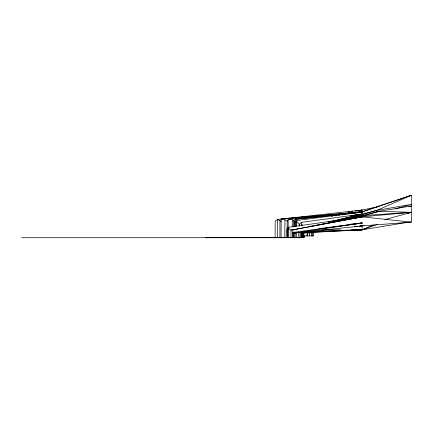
<?xml version="1.0" encoding="UTF-8"?>
<svg xmlns="http://www.w3.org/2000/svg" width="433" height="433" viewBox="0 0 433 433"><rect width="100%" height="100%" fill="white"/><g stroke="black" fill="none" stroke-linecap="round" stroke-linejoin="round"><path stroke-width="0.65" d="M288.53 237.717L288.838 237.717M236.959 237.717L236.461 237.717L238.004 237.457L237.722 237.717M296.085 237.717L296.378 237.717M376.618 212.046L377.019 210.319L411.35 195.283L411.35 222.156L359.46 226.102L364.104 225.398M267.773 237.717L268.741 237.717M288.324 229.636L287.285 228.029L286.294 231.168L286.294 237.457M256.179 237.717L257.197 237.717M299.576 237.717L299.917 237.717M287.534 237.717L287.842 237.717M295.16 237.717L295.452 237.717M283.804 237.717L284.172 237.717M297.688 237.717L298.164 237.717M281.91 237.717L282.527 237.717M287.155 229.663L287.155 221.214L288.649 218.946L362.161 211.721L411.35 195.283L362.161 211.991L360.18 212.338M284.79 237.717L284.946 219.672L281.098 218.946L281.098 237.457M252.201 237.717L253.224 237.717M293.666 226.67L293.666 220.597L294.857 219.293L362.161 211.991L362.161 211.721L281.098 218.946M292.638 237.717L293.087 237.717M248.223 237.717L251.102 237.457M245.37 237.717L246.058 237.717M273.099 237.717L274.305 237.717M280.054 237.717L280.703 237.717M395.318 208.933L411.35 204.419L377.019 210.319L362.161 214.043L301.4 222.378L299.338 224.056L299.338 226.069M242.55 237.717L243.238 237.717M213.561 237.717L213.891 237.457L212.884 237.717M220.143 237.717L220.554 237.457L219.39 237.717M235.877 237.717L238.004 237.457M247.93 237.717L248.666 237.717M206.422 237.717L206.86 237.457L206.265 237.717M217.626 237.717L218.086 237.457L216.765 237.717M222.681 237.717L223.141 237.457L222.042 237.717M377.565 211.964L378.707 211.353L411.35 205.956L408.839 206.822M206.476 237.717L206.996 237.457L206.341 237.717M220.494 237.717L221.014 237.457L219.683 237.717M238.551 237.717L239.108 237.717M234.767 237.717L235.319 237.457L234.361 237.717L235.584 237.457M239.866 237.717L240.418 237.457L239.26 237.717M209.209 237.717L209.761 237.457L209.015 237.717M210.828 237.717L211.396 237.457L210.627 237.717M215.883 237.717L216.451 237.457L215.618 237.717M207.932 237.717L208.522 237.457L207.64 237.717M210.016 237.717L210.606 237.457L209.864 237.717M215.786 237.717L216.376 237.457L215.558 237.717M212.652 237.717L213.247 237.457L212.43 237.717M302.992 237.457L302.992 232.857L362.161 229.793L373.23 224.987M385.527 219.655L386.756 219.12M349.16 218.687L362.161 214.043L353.561 215.412M270.901 237.717L272.584 237.717M251.616 237.717L252.347 237.717M303.446 233.598L306.521 232.326M243.53 237.717L244.732 237.717M205.778 237.717L304.491 237.457L304.491 235.53M233.414 237.717L234.074 237.457L233.008 237.717M292.215 229.679L290.965 230.172L287.858 227.347L362.161 216.83L411.35 212.3L407.567 213.648M358.356 217.231L362.112 215.78L378.707 211.353L380.715 211.228M216.305 237.717L216.987 237.457M216.148 237.717L216.836 237.457M224.299 237.717L224.992 237.457L223.639 237.717M210.286 237.717L211.006 237.457M228.283 237.717L229.014 237.457L227.807 237.717M301.146 237.457L301.146 232.71L362.161 229.793L377.295 224.413M235.368 237.717L237.132 237.457M213.653 237.717L214.416 237.457M238.778 237.457L238.009 237.717L239.519 237.457L238.415 237.717M215.163 237.717L215.937 237.457L214.963 237.717M215.455 237.717L216.251 237.457M233.847 237.717L234.637 237.457M211.45 237.717L212.246 237.457M221.599 237.717L222.394 237.457M355.352 217.978L362.112 215.78L349.767 218.849M255.302 237.717L256.769 237.717M349.09 218.573L377.019 210.319M218.194 237.717L219.038 237.457M227.33 237.717L228.175 237.457L226.816 237.717M217.88 237.717L218.735 237.457L217.55 237.717M238.291 237.717L239.151 237.457M234.107 237.717L234.984 237.457L233.696 237.717M266.804 237.717L267.989 237.717M355.58 218.08L378.707 211.353L411.35 212.3L384.813 219.655M352.365 218.481L362.112 215.78L349.994 218.838M222.145 237.717L223.103 237.457M217.75 237.717L218.735 237.457M236.97 237.717L237.95 237.457L236.553 237.717M242.22 237.457L241.241 237.717L243.135 237.457L241.858 237.717M229.582 237.717L230.567 237.457L229.219 237.717M236.283 237.717L237.311 237.457M358.881 217.664L362.161 216.83L364.575 215.466L411.35 212.3M347.093 218.984L358.93 216.895M225.636 237.717L226.681 237.457M232.12 237.717L233.181 237.457L231.899 237.717M233.614 237.717L234.675 237.457L233.263 237.717M331.987 221.415L362.161 214.043L354.232 215.374M231.081 237.717L232.158 237.457L230.843 237.717M331.445 221.415L362.161 214.043L352.9 215.97M358.903 217.593L362.161 216.83L411.35 222.156M228.353 237.717L229.468 237.457M234.913 237.717L236.045 237.457M244.098 237.717L245.24 237.457L243.811 237.717M232.397 237.717L233.966 237.457M230.291 237.717L231.46 237.457M262.663 237.717L264.844 237.717M343.136 219.748L350.351 218.167M358.86 217.55L362.161 216.83L334.081 221.03M231.758 237.717L232.959 237.457L231.677 237.717M231.449 237.717L232.656 237.457M242.978 237.717L244.185 237.457L242.691 237.717L244.158 237.457M231.834 237.717L233.057 237.457M240.396 237.717L241.614 237.457L239.952 237.717L240.559 237.717M231.817 237.717L233.463 237.457M223.304 237.717L224.554 237.457M358.849 210.66L378.556 206.665M235.438 237.717L236.694 237.457L235.211 237.717M358.232 217.631L362.161 216.83L321.113 224.283M292.778 229.923L362.161 216.83L290.965 230.172L290.965 237.457M358.838 212.332L362.161 211.721L356.803 212.397M243.297 237.717L244.71 237.457L242.843 237.717M297.466 228.592L298.786 228.348M309.346 226.432L312.648 225.831M313.968 225.588L315.289 225.349M316.474 225.128L317.8 224.884M318.591 224.749L319.911 224.511M247.698 237.717L249.132 237.457L247.086 237.457M304.984 232.499L306.315 232.256M239.768 237.717L241.224 237.457M358.838 210.633L362.161 210.054L277.537 219.439L275.155 221.214L275.155 237.457M357.534 212.798L358.86 212.565M233.75 237.717L235.254 237.457M241.619 237.717L243.162 237.457M245.646 237.717L247.221 237.457L245.278 237.717M309.947 231.384L362.161 229.793L407.361 222.367M408.692 222.151L410.019 221.934M245.922 237.717L247.541 237.457M350.919 215.834L352.24 215.623M248.721 237.717L250.426 237.457M328.062 221.929L329.405 221.728M330.742 221.528L332.744 221.231M247.546 237.717L249.359 237.457L247.357 237.717M348.208 213.691L349.539 213.501M352.197 213.128L362.161 211.721L346.828 213.686M331.369 216.3L332.706 216.116M334.714 215.834L336.057 215.645M338.065 215.363L339.402 215.174M341.41 214.898L342.747 214.708M344.755 214.427L346.097 214.238M348.105 213.956L350.779 213.583M352.121 213.399L362.161 211.991L337.269 214.573M348.105 211.981L349.442 211.797M351.45 211.526L352.792 211.342M354.8 211.066L362.161 210.054M354.162 213.085L352.83 213.269L354.811 212.966M356.164 212.814L362.161 211.991L295.625 219.293M292.215 232.505L362.161 223.044L357.469 223.39M349.463 213.68L350.8 213.501M356.148 212.792L362.161 211.991L355.493 212.825M248.596 237.717L250.566 237.457L248.499 237.717M249.116 237.717L251.145 237.457L249.056 237.717M362.161 211.991L295.885 220.597L295.073 220.798L295.073 226.795M318.84 228.624L320.171 228.451M322.174 228.191L324.171 227.937M325.502 227.763L327.505 227.504M328.836 227.336L330.834 227.076M332.171 226.903L362.161 223.044L350.719 224.137M343.493 214.113L345.491 213.859M350.108 213.247L351.444 213.074M353.452 212.82L355.461 212.565M313.216 235.942L303.722 235.942L305.189 235.942M352.159 213.236L354.162 212.987M295.555 218.903L296.903 218.762M304.302 217.999L305.649 217.859M308.339 217.577L310.358 217.366M312.377 217.16L314.396 216.949M316.415 216.738L319.105 216.462M321.124 216.251L323.142 216.04M325.156 215.834L327.851 215.553M329.194 215.412L331.884 215.136M333.231 214.995L335.921 214.714M354.097 223.829L355.439 223.699M357.458 223.504L362.161 223.044L293.661 233.149L293.715 237.717M354.735 226.394L357.436 226.226M354.779 226.351L356.792 226.237M305.26 231.525L307.939 231.444M346.016 230.183L348.035 230.134M358.805 229.712L362.161 229.793L354.762 229.972L362.161 229.793L362.161 225.934L293.661 233.149L293.422 232.034M354.746 229.934L362.161 229.793L356.115 229.707M321.735 229.885L340.603 229.842M350.708 229.82L362.161 229.793M306.526 232.889L313.216 232.889L313.2 235.942M21.65 237.717L303.722 237.717M293.812 220.597L292.248 219.672L288.156 219.293L288.156 228.234M303.836 235.99L303.668 235.736L304.675 235.942M288.649 218.946L290.5 219.385M276.378 237.717L275.48 237.717M303.593 235.736L304.237 235.942L303.668 235.736M260.937 237.717L260.146 237.717M281.428 221.49L277.537 219.439L277.537 237.457M297.217 237.717L296.637 237.457L296.724 237.717M292.946 232.353L292.946 237.457L293.433 237.717M291.598 237.717L291.128 237.717M294.532 237.717L294.067 237.457L294.543 237.717M277.602 237.717L277.152 237.717M297.184 237.457L297.639 237.717M295.106 232.846L295.106 237.457L295.571 237.717M273.407 237.457L273.856 237.717M275.301 237.457L275.745 237.717M284.963 237.457L285.39 237.717M299.306 237.717L298.927 237.457L299.138 237.717M286.792 237.717L286.408 237.457L286.494 237.717M284.946 219.672L287.155 221.214M293.509 237.457L293.872 237.717M290.689 237.717L290.332 237.717M298.683 237.717L298.332 237.457L298.51 237.717M291.728 237.457L292.075 237.717M294.602 237.457L294.943 237.717M295.598 237.457L295.939 237.717M279.583 237.717L279.247 237.717M289.823 237.457L290.153 237.717M287.858 227.347L287.858 237.457L288.189 237.717M297.752 237.457L298.066 237.717M301.038 237.717L300.751 237.457L300.87 237.717M293.666 220.597L294.997 222.535M300.091 232.267L300.091 237.457L300.405 237.717M295.885 226.67L295.885 220.597L299.387 224.608L299.387 225.961M301.4 224.056L302.727 225.393M289.45 237.457L289.661 237.717L289.19 237.717M312.843 232.889L312.843 235.942M311.63 232.889L311.63 235.942M309.655 232.889L309.655 235.942M307.322 232.889L307.322 235.942M307.089 232.083L307.089 235.936M303.766 232.916L303.766 237.457M303.533 232.916L303.533 237.457M302.288 232.483L302.288 237.457M301.4 222.378L301.4 226.069M301.26 232.267L301.26 237.457M298.754 232.494L298.754 237.457M296.697 221.907L296.697 225.961M296.556 232.846L296.556 237.457M294.554 221.452L294.554 226.789M294.115 232.456L294.115 237.457M292.843 229.43L292.843 237.457M292.248 219.672L292.248 226.919M288.719 228.451L288.719 237.457M287.285 228.029L287.285 237.457M279.918 220.44L279.918 237.457M206.438 237.457L205.897 237.717L206.438 237.457"/></g></svg>
